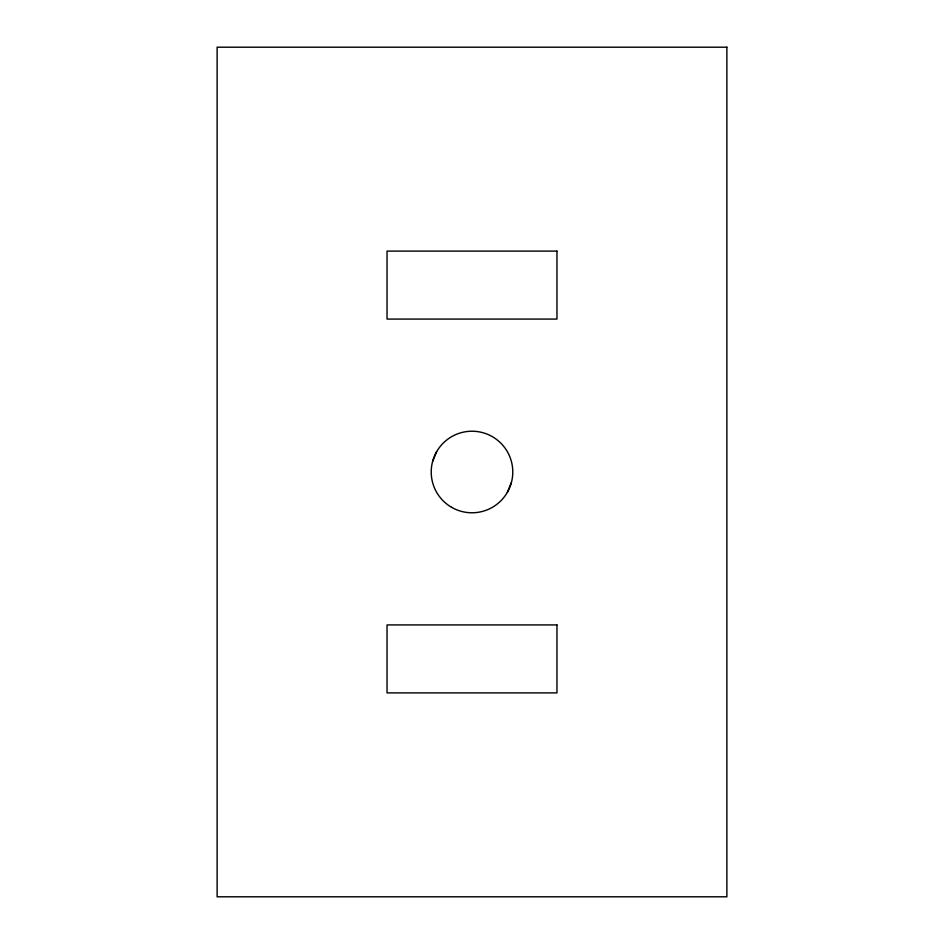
<?xml version="1.0" encoding="UTF-8"?>
<svg xmlns="http://www.w3.org/2000/svg" width="944" height="944" viewBox="0 0 944 944"><rect width="100%" height="100%" fill="white"/><g stroke="black" fill="none" stroke-linecap="round" stroke-linejoin="round"><path stroke-width="1.42" d="M432.612 461.451L436.683 451.61M507.317 492.39L511.388 482.549M726.88 47.2L217.12 47.2L217.12 896.8L726.88 896.8L726.88 47.2M556.96 251.104L387.04 251.104L387.04 319.072L556.96 319.072L556.96 251.104M556.96 624.928L387.04 624.928L387.04 692.896L556.96 692.896L556.96 624.928M451.61 507.317A40.781 40.781 0 0 0 512.781 472A40.781 40.781 0 0 0 451.61 436.683A40.781 40.781 0 0 0 451.61 507.317"/></g></svg>
